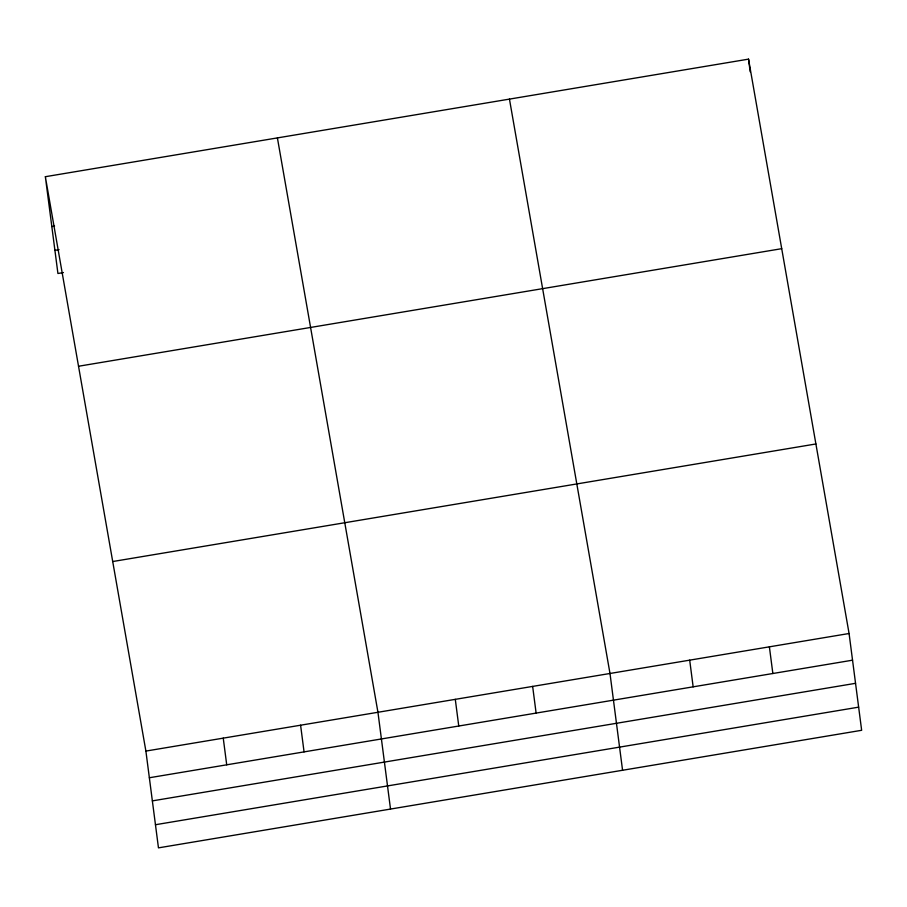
<?xml version="1.0" encoding="UTF-8"?>
<svg xmlns="http://www.w3.org/2000/svg" width="907" height="907" viewBox="0 0 907 907"><rect width="100%" height="100%" fill="white"/><g stroke="black" fill="none" stroke-linecap="round" stroke-linejoin="round"><path stroke-width="1.36" d="M45.35 176.706L748.536 59.136L849.077 633.505L861.65 730.294L158.464 847.864L145.891 751.075L45.35 176.706L57.923 273.495L63.445 272.565M51.824 226.523L54.579 226.058M54.919 250.355L59.057 249.663M78.535 366.247L781.709 248.677M112.717 561.535L815.903 443.965M145.891 751.075L849.077 633.505M149.36 777.753L852.546 660.183M152.365 800.881L855.55 683.322M155.46 824.724L858.646 707.154M509.451 99.112L609.992 673.482L622.565 770.27M277.406 137.909L377.947 712.278L390.52 809.067M748.536 59.136L750.18 71.778M769.385 646.827L772.855 673.504M689.694 660.16L693.152 686.837M532.647 686.406L536.116 713.083M455.291 699.342L458.761 726.019M300.591 725.203L304.06 751.88M223.247 738.139L226.716 764.816"/></g></svg>
